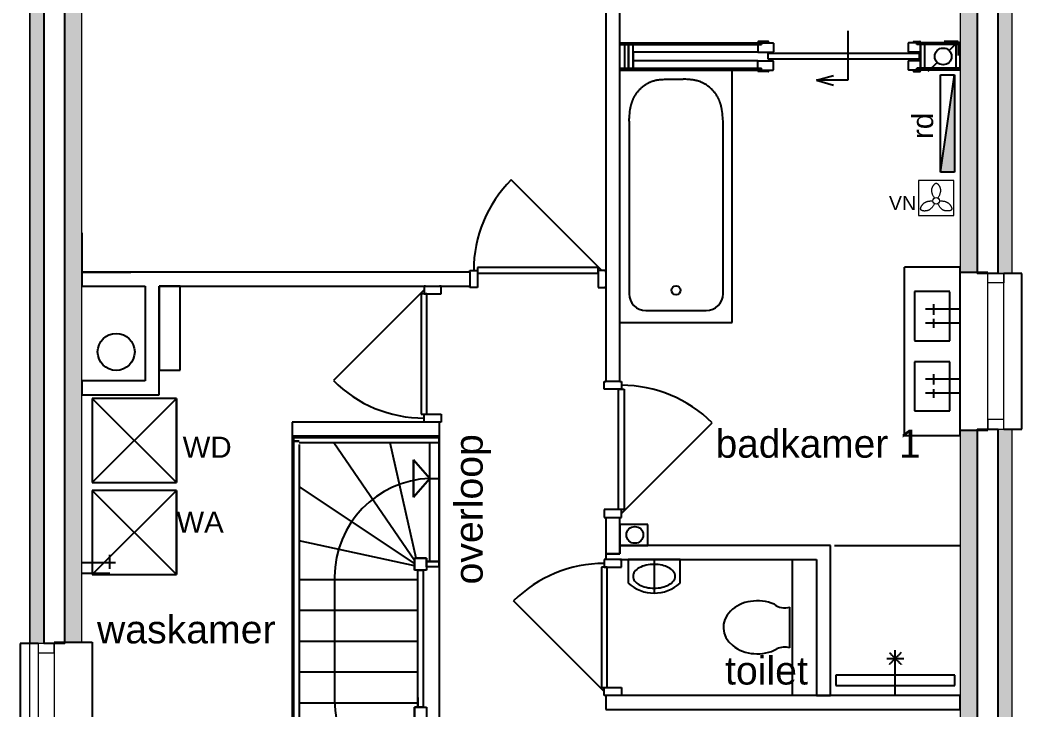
# Model space of a CAD drawing. Header units: millimetres. Extents: x 0 to 59350, y 0 to 29700.
# Drawn here: x 25315 to 28885, y 10711 to 13172 of the extents above; entities that cross this region are included whole.
import ezdxf

# ---------------------------------------------------------------- set-up
doc = ezdxf.new("R2010")
doc.units = ezdxf.units.MM
doc.linetypes.add('PUNKT2_S9', pattern=[1, 0, -1])
doc.linetypes.add('VERDECKT2_S2', pattern=[2.7, 2, -0.7])
doc.layers.add('LAYER1', color=1, linetype='Continuous', lineweight=18)
doc.layers.add('Standard', color=7, linetype='Continuous', lineweight=25)
for name, color, linetype in [('LAYER3', 1, 'Continuous'), ('LAYER4', 1, 'Continuous'), ('LAYER9', 1, 'Continuous')]:
    doc.layers.add(name, color=color, linetype=linetype)
doc.styles.add('ARIAL', font='arial.ttf')

# ---------------------------------------------------------------- blocks, each defined once
blk = doc.blocks.new('VN')
at = {"layer": 'Standard', "color": 7, "linetype": 'Continuous', "lineweight": 18}
for p, q in [((0, 2.5), (0, 0)), ((2.5, 2.5), (0, 2.5)), ((1.042, 2.126), (1.053, 2.145)), ((1.053, 2.145), (1.065, 2.163)), ((1.065, 2.163), (1.078, 2.181)), ((1.078, 2.181), (1.091, 2.198)), ((1.091, 2.198), (1.104, 2.215)), ((1.104, 2.215), (1.117, 2.231)), ((1.117, 2.231), (1.129, 2.243)), ((1.129, 2.243), (1.14, 2.254)), ((1.14, 2.254), (1.152, 2.265)), ((1.152, 2.265), (1.164, 2.275)), ((1.164, 2.275), (1.176, 2.283)), ((1.176, 2.283), (1.188, 2.291)), ((1.188, 2.291), (1.2, 2.297)), ((1.2, 2.297), (1.213, 2.303)), ((1.213, 2.303), (1.225, 2.306)), ((1.225, 2.306), (1.237, 2.309)), ((1.237, 2.309), (1.25, 2.31)), ((1.25, 2.31), (1.263, 2.31)), ((1.263, 2.31), (1.275, 2.308)), ((1.275, 2.308), (1.288, 2.304)), ((1.288, 2.304), (1.3, 2.299)), ((1.3, 2.299), (1.312, 2.293)), ((1.312, 2.293), (1.325, 2.286)), ((1.325, 2.286), (1.337, 2.278)), ((1.337, 2.278), (1.349, 2.269)), ((1.349, 2.269), (1.361, 2.258)), ((1.361, 2.258), (1.372, 2.247)), ((1.372, 2.247), (1.384, 2.235)), ((1.384, 2.235), (1.398, 2.22)), ((1.398, 2.22), (1.411, 2.203)), ((1.411, 2.203), (1.424, 2.185)), ((1.424, 2.185), (1.436, 2.167)), ((1.436, 2.167), (1.448, 2.148)), ((1.448, 2.148), (1.46, 2.129)), ((2.5, 0), (2.5, 2.5)), ((0.928, 1.794), (0.929, 1.816)), ((0.929, 1.772), (0.928, 1.794)), ((0.929, 1.816), (0.931, 1.838)), ((0.93, 1.749), (0.929, 1.772)), ((0.932, 1.727), (0.93, 1.749)), ((0.931, 1.838), (0.934, 1.861)), ((0.935, 1.704), (0.932, 1.727)), ((0.934, 1.861), (0.939, 1.883)), ((0.943, 1.667), (0.935, 1.704)), ((0.939, 1.883), (0.944, 1.905)), ((0.953, 1.628), (0.943, 1.667)), ((0.944, 1.905), (0.95, 1.928)), ((0.95, 1.928), (0.957, 1.95)), ((0.965, 1.589), (0.953, 1.628)), ((0.957, 1.95), (0.966, 1.974)), ((0.98, 1.547), (0.965, 1.589)), ((0.966, 1.974), (0.975, 1.997)), ((0.975, 1.997), (0.986, 2.021)), ((0.998, 1.504), (0.98, 1.547)), ((0.986, 2.021), (0.997, 2.045)), ((0.997, 2.045), (1.01, 2.07)), ((1.019, 1.46), (0.998, 1.504)), ((1.01, 2.07), (1.02, 2.089)), ((1.042, 1.412), (1.019, 1.46)), ((1.02, 2.089), (1.031, 2.107)), ((1.031, 2.107), (1.042, 2.126)), ((1.475, 1.455), (1.457, 1.415)), ((1.46, 2.129), (1.47, 2.11)), ((1.47, 2.11), (1.481, 2.09)), ((1.491, 1.494), (1.475, 1.455)), ((1.481, 2.09), (1.49, 2.07)), ((1.49, 2.07), (1.502, 2.043)), ((1.505, 1.534), (1.491, 1.494)), ((1.502, 2.043), (1.512, 2.016)), ((1.518, 1.574), (1.505, 1.534)), ((1.512, 2.016), (1.521, 1.99)), ((1.529, 1.614), (1.518, 1.574)), ((1.521, 1.99), (1.529, 1.963)), ((1.529, 1.963), (1.536, 1.937)), ((1.538, 1.655), (1.529, 1.614)), ((1.536, 1.937), (1.541, 1.911)), ((1.543, 1.68), (1.538, 1.655)), ((1.541, 1.911), (1.546, 1.885)), ((1.547, 1.705), (1.543, 1.68)), ((1.546, 1.885), (1.549, 1.859)), ((1.549, 1.731), (1.547, 1.705)), ((1.549, 1.859), (1.551, 1.833)), ((1.551, 1.756), (1.549, 1.731)), ((1.551, 1.833), (1.552, 1.807)), ((1.552, 1.782), (1.551, 1.756)), ((1.552, 1.807), (1.552, 1.782)), ((0.222, 0.711), (0.234, 0.73)), ((0.234, 0.73), (0.247, 0.748)), ((0.247, 0.748), (0.264, 0.771)), ((0.264, 0.771), (0.282, 0.794)), ((0.282, 0.794), (0.3, 0.815)), ((0.3, 0.815), (0.319, 0.835)), ((0.319, 0.835), (0.339, 0.854)), ((0.339, 0.854), (0.358, 0.871)), ((0.358, 0.871), (0.379, 0.888)), ((0.379, 0.888), (0.4, 0.904)), ((0.4, 0.904), (0.421, 0.919)), ((0.421, 0.919), (0.443, 0.932)), ((0.443, 0.932), (0.465, 0.945)), ((0.465, 0.945), (0.487, 0.957)), ((0.487, 0.957), (0.51, 0.968)), ((0.51, 0.968), (0.534, 0.979)), ((0.534, 0.979), (0.558, 0.988)), ((0.558, 0.988), (0.582, 0.997)), ((0.582, 0.997), (0.621, 1.009)), ((0.621, 1.009), (0.662, 1.02)), ((0.662, 1.02), (0.703, 1.029)), ((0.703, 1.029), (0.745, 1.036)), ((0.745, 1.036), (0.787, 1.042)), ((0.787, 1.042), (0.831, 1.047)), ((0.831, 1.047), (0.875, 1.05)), ((0.875, 1.05), (0.919, 1.053)), ((0.919, 1.053), (0.964, 1.054)), ((0.964, 1.054), (1.01, 1.055)), ((1.062, 0.725), (1.037, 0.688)), ((1.067, 1.363), (1.042, 1.412)), ((1.087, 0.762), (1.062, 0.725)), ((1.095, 1.311), (1.067, 1.363)), ((1.111, 0.801), (1.087, 0.762)), ((1.126, 1.255), (1.095, 1.311)), ((1.134, 0.84), (1.111, 0.801)), ((1.398, 0.785), (1.366, 0.84)), ((1.396, 1.295), (1.374, 1.255)), ((1.418, 1.335), (1.396, 1.295)), ((1.428, 0.735), (1.398, 0.785)), ((1.438, 1.375), (1.418, 1.335)), ((1.458, 0.687), (1.428, 0.735)), ((1.457, 1.415), (1.438, 1.375)), ((1.49, 1.055), (1.536, 1.054)), ((1.536, 1.054), (1.581, 1.053)), ((1.581, 1.053), (1.625, 1.05)), ((1.625, 1.05), (1.669, 1.047)), ((1.669, 1.047), (1.713, 1.042)), ((1.713, 1.042), (1.755, 1.036)), ((1.755, 1.036), (1.797, 1.029)), ((1.797, 1.029), (1.838, 1.02)), ((1.838, 1.02), (1.878, 1.01)), ((1.878, 1.01), (1.918, 0.997)), ((1.918, 0.997), (1.942, 0.989)), ((1.942, 0.989), (1.966, 0.979)), ((1.966, 0.979), (1.989, 0.969)), ((1.989, 0.969), (2.012, 0.958)), ((2.012, 0.958), (2.035, 0.946)), ((2.035, 0.946), (2.057, 0.933)), ((2.057, 0.933), (2.079, 0.919)), ((2.079, 0.919), (2.1, 0.905)), ((2.1, 0.905), (2.121, 0.889)), ((2.121, 0.889), (2.141, 0.872)), ((2.141, 0.872), (2.161, 0.854)), ((2.161, 0.854), (2.181, 0.835)), ((2.181, 0.835), (2.2, 0.815)), ((2.2, 0.815), (2.218, 0.794)), ((2.218, 0.794), (2.236, 0.771)), ((2.236, 0.771), (2.253, 0.748)), ((2.253, 0.748), (2.266, 0.73)), ((2.266, 0.73), (2.278, 0.711)), ((0, 0), (2.5, 0)), ((0.142, 0.483), (0.143, 0.497)), ((0.143, 0.469), (0.142, 0.483)), ((0.143, 0.497), (0.144, 0.512)), ((0.145, 0.456), (0.143, 0.469)), ((0.144, 0.512), (0.146, 0.527)), ((0.149, 0.443), (0.145, 0.456)), ((0.146, 0.527), (0.149, 0.543)), ((0.149, 0.543), (0.153, 0.558)), ((0.153, 0.431), (0.149, 0.443)), ((0.153, 0.558), (0.157, 0.574)), ((0.159, 0.42), (0.153, 0.431)), ((0.157, 0.574), (0.164, 0.594)), ((0.166, 0.409), (0.159, 0.42)), ((0.164, 0.594), (0.172, 0.614)), ((0.174, 0.4), (0.166, 0.409)), ((0.172, 0.614), (0.18, 0.634)), ((0.183, 0.39), (0.174, 0.4)), ((0.18, 0.634), (0.19, 0.653)), ((0.194, 0.382), (0.183, 0.39)), ((0.19, 0.653), (0.2, 0.673)), ((0.205, 0.374), (0.194, 0.382)), ((0.2, 0.673), (0.211, 0.692)), ((0.218, 0.367), (0.205, 0.374)), ((0.211, 0.692), (0.222, 0.711)), ((0.231, 0.361), (0.218, 0.367)), ((0.245, 0.355), (0.231, 0.361)), ((0.26, 0.35), (0.245, 0.355)), ((0.276, 0.345), (0.26, 0.35)), ((0.292, 0.341), (0.276, 0.345)), ((0.312, 0.337), (0.292, 0.341)), ((0.333, 0.334), (0.312, 0.337)), ((0.355, 0.332), (0.333, 0.334)), ((0.376, 0.33), (0.355, 0.332)), ((0.398, 0.329), (0.376, 0.33)), ((0.421, 0.329), (0.398, 0.329)), ((0.443, 0.329), (0.421, 0.329)), ((0.465, 0.33), (0.443, 0.329)), ((0.487, 0.332), (0.465, 0.33)), ((0.516, 0.335), (0.487, 0.332)), ((0.544, 0.34), (0.516, 0.335)), ((0.571, 0.345), (0.544, 0.34)), ((0.598, 0.352), (0.571, 0.345)), ((0.624, 0.359), (0.598, 0.352)), ((0.65, 0.367), (0.624, 0.359)), ((0.674, 0.376), (0.65, 0.367)), ((0.698, 0.387), (0.674, 0.376)), ((0.722, 0.398), (0.698, 0.387)), ((0.745, 0.41), (0.722, 0.398)), ((0.767, 0.422), (0.745, 0.41)), ((0.788, 0.436), (0.767, 0.422)), ((0.81, 0.45), (0.788, 0.436)), ((0.83, 0.465), (0.81, 0.45)), ((0.85, 0.481), (0.83, 0.465)), ((0.87, 0.498), (0.85, 0.481)), ((0.9, 0.526), (0.87, 0.498)), ((0.93, 0.555), (0.9, 0.526)), ((0.958, 0.587), (0.93, 0.555)), ((0.985, 0.619), (0.958, 0.587)), ((1.012, 0.653), (0.985, 0.619)), ((1.037, 0.688), (1.012, 0.653)), ((1.487, 0.644), (1.458, 0.687)), ((1.516, 0.604), (1.487, 0.644)), ((1.544, 0.567), (1.516, 0.604)), ((1.572, 0.533), (1.544, 0.567)), ((1.6, 0.502), (1.572, 0.533)), ((1.628, 0.474), (1.6, 0.502)), ((1.657, 0.449), (1.628, 0.474)), ((1.675, 0.435), (1.657, 0.449)), ((1.694, 0.422), (1.675, 0.435)), ((1.713, 0.41), (1.694, 0.422)), ((1.732, 0.399), (1.713, 0.41)), ((1.752, 0.388), (1.732, 0.399)), ((1.772, 0.379), (1.752, 0.388)), ((1.793, 0.371), (1.772, 0.379)), ((1.815, 0.363), (1.793, 0.371)), ((1.837, 0.357), (1.815, 0.363)), ((1.859, 0.351), (1.837, 0.357)), ((1.883, 0.346), (1.859, 0.351)), ((1.907, 0.342), (1.883, 0.346)), ((1.932, 0.338), (1.907, 0.342)), ((1.958, 0.336), (1.932, 0.338)), ((1.985, 0.334), (1.958, 0.336)), ((2.013, 0.332), (1.985, 0.334)), ((2.034, 0.332), (2.013, 0.332)), ((2.056, 0.331), (2.034, 0.332)), ((2.078, 0.332), (2.056, 0.331)), ((2.1, 0.332), (2.078, 0.332)), ((2.122, 0.334), (2.1, 0.332)), ((2.143, 0.335), (2.122, 0.334)), ((2.165, 0.338), (2.143, 0.335)), ((2.186, 0.341), (2.165, 0.338)), ((2.206, 0.345), (2.186, 0.341)), ((2.223, 0.349), (2.206, 0.345)), ((2.238, 0.353), (2.223, 0.349)), ((2.253, 0.358), (2.238, 0.353)), ((2.268, 0.363), (2.253, 0.358)), ((2.281, 0.369), (2.268, 0.363)), ((2.278, 0.711), (2.289, 0.692)), ((2.294, 0.376), (2.281, 0.369)), ((2.289, 0.692), (2.3, 0.672)), ((2.305, 0.383), (2.294, 0.376)), ((2.3, 0.672), (2.311, 0.653)), ((2.316, 0.391), (2.305, 0.383)), ((2.311, 0.653), (2.32, 0.633)), ((2.326, 0.4), (2.316, 0.391)), ((2.32, 0.633), (2.329, 0.613)), ((2.334, 0.41), (2.326, 0.4)), ((2.329, 0.613), (2.337, 0.593)), ((2.341, 0.42), (2.334, 0.41)), ((2.337, 0.593), (2.343, 0.573)), ((2.347, 0.431), (2.341, 0.42)), ((2.343, 0.573), (2.348, 0.557)), ((2.352, 0.443), (2.347, 0.431)), ((2.348, 0.557), (2.352, 0.542)), ((2.352, 0.542), (2.355, 0.526)), ((2.355, 0.455), (2.352, 0.443)), ((2.355, 0.526), (2.357, 0.511)), ((2.357, 0.469), (2.355, 0.455)), ((2.357, 0.511), (2.358, 0.496)), ((2.358, 0.482), (2.357, 0.469)), ((2.358, 0.496), (2.358, 0.482))]:
    blk.add_line(p, q, dxfattribs=at)
blk.add_circle((1.25, 1.05), 0.24, dxfattribs=at)
at = {"layer": 'Standard', "color": 7, "linetype": 'Continuous', "lineweight": 25, "insert": (-2.12, 0.4), "char_height": 1, "width": 2.36418, "attachment_point": 7, "style": 'ARIAL'}
blk.add_mtext('VN', dxfattribs=at)

msp = doc.modelspace()

# ---------------------------------------------------------------- hatches: boundary and pattern name
at = {"layer": 'Standard', "linetype": 'PUNKT2_S9', "lineweight": 18}
h = msp.add_hatch(color=59, dxfattribs=at)
h.paths.add_polyline_path([(25350, 13328.1), (25350, 10948.1), (25400, 10948.1), (25400, 13328.1)])
h.paths.add_polyline_path([(25350, 14538.1), (25350, 13883.1), (25400, 13883.1), (25400, 14538.1)])
h.paths.add_polyline_path([(25400, 7538.1), (25400, 8193.1), (25350, 8193.1), (25350, 7538.1)])
h.paths.add_polyline_path([(25350, 10393.1), (25350, 8748.1), (25400, 8748.1), (25400, 10393.1)])
h = msp.add_hatch(color=59, dxfattribs=at)
h.paths.add_polyline_path([(28850, 12268.1), (28850, 14538.1), (28800, 14488.1), (28800, 12268.1)])
h.paths.add_polyline_path([(28850, 10288.1), (28850, 11713.1), (28800, 11713.1), (28800, 10288.1)])
h.paths.add_polyline_path([(28850, 8193.1), (28800, 8193.1), (28800, 7588.1), (28850, 7538.1)])
h.paths.add_polyline_path([(28800, 9843.1), (28800, 8748.1), (28850, 8748.1), (28850, 9843.1)])
h = msp.add_hatch(color=9, dxfattribs=at)
h.paths.add_polyline_path([(25475, 13323.1), (25475, 10953.1), (25535, 10953.1), (25535, 13323.1)])
h.paths.add_polyline_path([(25475, 10388.1), (25475, 8753.1), (25535, 8753.1), (25535, 10388.1)])
h.paths.add_polyline_path([(25535, 7663.1), (25535, 8188.1), (25475, 8188.1), (25475, 7663.1)])
h.paths.add_polyline_path([(25475, 13888.1), (25535, 13888.1), (25535, 14413.1), (25475, 14413.1)])
h = msp.add_hatch(color=9, dxfattribs=at)
h.paths.add_polyline_path([(28725, 12273.1), (28725, 14413.1), (28665, 14353.1), (28665, 12273.1)])
h.paths.add_polyline_path([(28725, 8753.1), (28725, 9838.1), (28665, 9838.1), (28665, 8753.1)])
h.paths.add_polyline_path([(28665, 7723.1), (28725, 7663.1), (28725, 8188.1), (28665, 8188.1)])
h.paths.add_polyline_path([(28725, 11708.1), (28665, 11708.1), (28665, 10293.1), (28725, 10293.1)])
at = {"layer": 'Standard', "linetype": 'PUNKT2_S9', "lineweight": 25}
msp.add_hatch(color=8, dxfattribs=at).paths.add_polyline_path([(28594.5, 12628.8), (28644.5, 12628.8), (28644.5, 12975.7)])

# ---------------------------------------------------------------- linework, layer by layer
for p, q in [((25572, 11822), (25872, 11522)), ((25872, 11822), (25572, 11522)), ((25872, 11822), (25872, 11522)), ((25872, 11522), (25872, 11822)), ((25572, 11493.9), (25872, 11193.9)), ((25872, 11493.9), (25572, 11193.9)), ((25872, 11493.9), (25872, 11193.9)), ((25872, 11193.9), (25872, 11493.9))]:
    msp.add_line(p, q)
at = {"layer": 'LAYER1', "color": 1, "linetype": 'Continuous', "lineweight": -3}
for p, q in [((26720.7, 11244.6), (26433.3, 11664.1)), ((26727, 11252.4), (26633.5, 11664.1)), ((26775, 11240.6), (26775, 11664.1)), ((26807.5, 11664.1), (26807.5, 11240.6)), ((26717.5, 11603.9), (26717.5, 11470.1)), ((26775, 11537), (26717.5, 11603.9)), ((26717.5, 11603.9), (26775, 11537)), ((26717.5, 11470.1), (26717.5, 11603.9)), ((26717.5, 11470.1), (26775, 11537)), ((26775, 11537), (26717.5, 11470.1)), ((26720.7, 11233.4), (26309, 11507.8)), ((26720.7, 11225.6), (26309, 11314.4)), ((26728.4, 11252.4), (26720.7, 11252.4)), ((26720.7, 11252.4), (26720.7, 11225.6)), ((26739.7, 11252.4), (26720.7, 11252.4)), ((26720.7, 11252.4), (26720.7, 11233.4)), ((26747.5, 11252.4), (26720.7, 11252.4)), ((26720.7, 11252.4), (26720.7, 11244.6)), ((26720.7, 11246), (26720.7, 11209.9)), ((26763.2, 11252.4), (26727, 11252.4)), ((26763.2, 11240.6), (26763.2, 11252.4)), ((26795, 11240.6), (26763.2, 11240.6)), ((26807.5, 11240.6), (26775, 11240.6)), ((26732.5, 11175.6), (26309, 11175.6)), ((26435.9, 11185.6), (26435.9, 10745.6)), ((26732.5, 11065.6), (26309, 11065.6)), ((26732.5, 10955.6), (26309, 10955.6)), ((26732.5, 10845.6), (26309, 10845.6)), ((26732.5, 10755.6), (26732.5, 10721.4)), ((26732.5, 10735.6), (26309, 10735.6)), ((26720.7, 10721.4), (26720.7, 10685.2)), ((26732.5, 10721.4), (26720.7, 10721.4))]:
    msp.add_line(p, q, dxfattribs=at)
at = {"layer": 'LAYER3', "color": 3, "linetype": 'Continuous', "lineweight": -3}
for p, q in [((26290, 11670.1), (26290, 11683.1)), ((26290, 11683.1), (26807.5, 11683.1)), ((26807.5, 11683.1), (26807.5, 11664.1)), ((26309, 11670.1), (26290, 11670.1)), ((26290, 10261.1), (26290, 11670.1)), ((26290, 11670.1), (26309, 11670.1)), ((26807.5, 11664.1), (26309, 11664.1)), ((26309, 11658.1), (26309, 10261.1)), ((26732.5, 10721.4), (26732.5, 11209.9)), ((26732.5, 11209.9), (26751.5, 11209.9)), ((26751.5, 11209.9), (26751.5, 10721.4)), ((26763.2, 11221.6), (26763.2, 11240.6)), ((26763.2, 11240.6), (26807.5, 11240.6)), ((26807.5, 11221.6), (26763.2, 11221.6)), ((26807.5, 11240.6), (26807.5, 11221.6)), ((26751.5, 10721.4), (26732.5, 10721.4))]:
    msp.add_line(p, q, dxfattribs=at)
at = {"layer": 'LAYER4', "color": 4, "linetype": 'Continuous', "lineweight": -3}
for p, q in [((26720.7, 11209.9), (26720.7, 11252.4)), ((26720.7, 11252.4), (26763.2, 11252.4)), ((26763.2, 11252.4), (26763.2, 11209.9)), ((26763.2, 11209.9), (26720.7, 11209.9)), ((26720.7, 10678.9), (26720.7, 10721.4)), ((26720.7, 10721.4), (26763.2, 10721.4)), ((26763.2, 10721.4), (26763.2, 10678.9))]:
    msp.add_line(p, q, dxfattribs=at)
at = {"layer": 'LAYER9', "color": 8, "linetype": 'Continuous', "lineweight": -3}
msp.add_line((26775, 11537), (26807.5, 11537), dxfattribs=at)
for centre, start, end in [((26787.5, 11185.6), 92.0375, 180), ((26787.5, 10745.6), 180, 270)]:
    msp.add_arc(centre, 351.6, start, end, dxfattribs=at)
at = {"layer": 'Standard', "color": 61, "linetype": 'Continuous', "lineweight": 18}
msp.add_line((25350, 9178.1), (25350, 14473.1), dxfattribs=at)
at = {"layer": 'Standard', "color": 117, "linetype": 'Continuous', "lineweight": 18}
msp.add_line((25350, 9178.1), (25350, 14473.1), dxfattribs=at)
at = {"layer": 'Standard', "color": 36, "linetype": 'Continuous', "lineweight": 18}
for p, q in [((28800, 14488.1), (28800, 12268.1)), ((28850, 12268.1), (28850, 14428.1)), ((25350, 13328.1), (25350, 10948.1)), ((25400, 10948.1), (25400, 13328.1)), ((28820, 12268.1), (28800, 12268.1)), ((28850, 12268.1), (28820, 12268.1)), ((28800, 11713.1), (28820, 11713.1)), ((28800, 11713.1), (28800, 10288.1)), ((28820, 11713.1), (28850, 11713.1)), ((28850, 10288.1), (28850, 11713.1)), ((25380, 10948.1), (25350, 10948.1)), ((25400, 10948.1), (25380, 10948.1))]:
    msp.add_line(p, q, dxfattribs=at)
at = {"layer": 'Standard', "color": 7, "linetype": 'Continuous', "lineweight": -3}
for p, q in [((28800, 12268.1), (28800, 14488.1)), ((25400, 13328.1), (25400, 10948.1)), ((28657.3, 13094.9), (28607.3, 13094.9)), ((28625.4, 13063.1), (28657.3, 13094.9)), ((28657.3, 13094.9), (28657.3, 13044.9)), ((28551.2, 12988.8), (28583, 13020.7)), ((28594.5, 12975.7), (28644.5, 12975.7)), ((28594.5, 12628.8), (28594.5, 12975.7)), ((28594.5, 12628.8), (28644.5, 12975.7)), ((28644.5, 12975.7), (28644.5, 12628.8)), ((28644.5, 12628.8), (28594.5, 12628.8)), ((27388.4, 12278.6), (27065.2, 12601.8)), ((25535, 12413.1), (25535, 12273.1)), ((25535, 12273.1), (25710, 12273.1)), ((28800, 12268.1), (28782.5, 12268.1)), ((25886, 12223.1), (25811, 12223.1)), ((25811, 12223.1), (25811, 11923.1)), ((25886, 11923.1), (25886, 12223.1)), ((26754.5, 12209.1), (26431.3, 11886)), ((25811, 11923.1), (25886, 11923.1)), ((27457.9, 11412.1), (27781, 11735.3)), ((28782.5, 11713.1), (28800, 11713.1)), ((28800, 10288.1), (28800, 11713.1)), ((27452.4, 11373.1), (27452.4, 11298.1)), ((27552.4, 11373.1), (27452.4, 11373.1)), ((27552.4, 11298.1), (27552.4, 11373.1)), ((27452.4, 11298.1), (27552.4, 11298.1)), ((28067.4, 11248.1), (28152.4, 11248.1)), ((27396.9, 10777.1), (27073.7, 11100.3)), ((25417.5, 10948.1), (25400, 10948.1)), ((28646.2, 10835.6), (28221.2, 10835.6)), ((28221.2, 10835.6), (28221.2, 10798.1)), ((28646.2, 10798.1), (28646.2, 10835.6)), ((28221.2, 10798.1), (28646.2, 10798.1))]:
    msp.add_line(p, q, dxfattribs=at)
at = {"layer": 'Standard', "color": 51, "linetype": 'Continuous', "lineweight": -3}
for p, q in [((28725, 14413.1), (28725, 12273.1)), ((25475, 10953.1), (25475, 13323.1)), ((28665, 12273.1), (28763, 12273.1)), ((28665, 11708.1), (28665, 12273.1)), ((28725, 12273.1), (28725, 12268.1)), ((28763, 12268.1), (28725, 12268.1)), ((28782.5, 12268.1), (28763, 12268.1)), ((28725, 11713.1), (28763, 11713.1)), ((28725, 11713.1), (28725, 11708.1)), ((28763, 11713.1), (28782.5, 11713.1)), ((28763, 11708.1), (28665, 11708.1)), ((28725, 11708.1), (28725, 10293.1)), ((25437, 10948.1), (25417.5, 10948.1)), ((25437, 10953.1), (25535, 10953.1)), ((25475, 10948.1), (25437, 10948.1)), ((25475, 10948.1), (25475, 10953.1)), ((25535, 10953.1), (25572, 10953.1)), ((25572, 10953.1), (25572, 10388.1))]:
    msp.add_line(p, q, dxfattribs=at)
at = {"layer": 'Standard', "color": 253, "linetype": 'Continuous', "lineweight": 18}
for p, q in [((28725, 12273.1), (28725, 14413.1)), ((28665, 14353.1), (28665, 12273.1)), ((25475, 13323.1), (25475, 10953.1)), ((25535, 12273.1), (25535, 13323.1)), ((25535, 12223.1), (25535, 12273.1)), ((28725, 12273.1), (28665, 12273.1)), ((25535, 11884.6), (25535, 12223.1)), ((25535, 11834.6), (25535, 11884.6)), ((25535, 10953.1), (25535, 11834.6)), ((28665, 11708.1), (28665, 10763.1)), ((28665, 11708.1), (28725, 11708.1)), ((28725, 10293.1), (28725, 11708.1)), ((25535, 10953.1), (25475, 10953.1)), ((28665, 10763.1), (28665, 10713.1)), ((28665, 10713.1), (28665, 10293.1))]:
    msp.add_line(p, q, dxfattribs=at)
at = {"layer": 'Standard', "color": 255, "linetype": 'Continuous', "lineweight": -3}
for p, q in [((27402.4, 13953.1), (27402.4, 12273.1)), ((27452.4, 11883.1), (27452.4, 13953.1)), ((26917.4, 12273.1), (25535, 12273.1)), ((25535, 12273.1), (25535, 12223.1)), ((26917.4, 12273.1), (26917.4, 12248.1)), ((26917.4, 12248.1), (26917.4, 12223.1)), ((27402.4, 12273.1), (27402.4, 12223.1)), ((25535, 12223.1), (25761, 12223.1)), ((25761, 12223.1), (25761, 11884.6)), ((25811, 12223.1), (26760, 12223.1)), ((26760, 12223.1), (26810, 12223.1)), ((26810, 12223.1), (26917.4, 12223.1)), ((27402.4, 12223.1), (27402.4, 11883.1)), ((25761, 11884.6), (25535, 11884.6)), ((25535, 11884.6), (25535, 11834.6)), ((27427.4, 11883.1), (27402.4, 11883.1)), ((27452.4, 11883.1), (27427.4, 11883.1)), ((26760, 11738.1), (26285, 11738.1)), ((26285, 11738.1), (26285, 11688.1)), ((26810, 11738.1), (26760, 11738.1)), ((26810, 11688.1), (26810, 11738.1)), ((26285, 11688.1), (26810, 11688.1)), ((27402.4, 11398.1), (27427.4, 11398.1)), ((27402.4, 11398.1), (27402.4, 11268.1)), ((27427.4, 11398.1), (27452.4, 11398.1)), ((27452.4, 11268.1), (27452.4, 11398.1)), ((28202.5, 11298.1), (27452.4, 11298.1)), ((27452.4, 11298.1), (27452.4, 11268.1)), ((28202.5, 11248.1), (28202.5, 11298.1)), ((27402.4, 11268.1), (27402.4, 11248.1)), ((27452.4, 11268.1), (27402.4, 11268.1)), ((27402.4, 11268.1), (27452.4, 11268.1)), ((27427.4, 11248.1), (27402.4, 11248.1)), ((27452.4, 11248.1), (27427.4, 11248.1)), ((27452.4, 11248.1), (28152.5, 11248.1)), ((28152.5, 11248.1), (28152.5, 10763.1)), ((28202.5, 10763.1), (28202.5, 11248.1)), ((27452.4, 10763.1), (27402.4, 10763.1)), ((27402.4, 10763.1), (27402.4, 10713.1)), ((28665, 10763.1), (27452.4, 10763.1)), ((28152.5, 10763.1), (28202.5, 10763.1)), ((28665, 10713.1), (28665, 10763.1)), ((27402.4, 10713.1), (28665, 10713.1))]:
    msp.add_line(p, q, dxfattribs=at)
at = {"layer": 'Standard', "color": 1, "linetype": 'Continuous', "lineweight": -3}
for p, q in [((28264.9, 13132.9), (28264.9, 12956.9)), ((28152.5, 12956.9), (28213, 12974.2)), ((28264.9, 12956.9), (28152.5, 12956.9)), ((28152.5, 12956.9), (28213, 12939.6))]:
    msp.add_line(p, q, dxfattribs=at)
at = {"layer": 'Standard', "color": 30, "linetype": 'Continuous', "lineweight": -3}
for p, q in [((27452.4, 12993.1), (27452.4, 13090.6)), ((27452.4, 13090.6), (27943.9, 13090.6)), ((27452.4, 13084.4), (27956.9, 13084.4)), ((27468.4, 13084.4), (27468.4, 12999.4)), ((27483.4, 13084.4), (27483.4, 12999.4)), ((27483.4, 12999.4), (27483.4, 13084.4)), ((27499.4, 12999.4), (27499.4, 13084.4)), ((27944.4, 13094.4), (27944.4, 13090.6)), ((27944.4, 13090.6), (27998.1, 13090.6)), ((27944.4, 13084.4), (27944.4, 13057.4)), ((27980.6, 13095.6), (27945.6, 13095.6)), ((27956.9, 13090.6), (27956.9, 13084.4)), ((27981.9, 13090.6), (27981.9, 13094.4)), ((27999.4, 13089.4), (27999.4, 13058.4)), ((27999.4, 13089.4), (27999.4, 13058.6)), ((28480.4, 13058.4), (28480.4, 13089.4)), ((28510.6, 13090.6), (28481.6, 13090.6)), ((28497.9, 13090.6), (28497.9, 13094.4)), ((28499.1, 13095.6), (28521.6, 13095.6)), ((28510.4, 13084.4), (28510.4, 13090.6)), ((28665, 13090.6), (28510.4, 13090.6)), ((28665, 13084.4), (28510.4, 13084.4)), ((28522.9, 13094.4), (28522.9, 13090.6)), ((28522.9, 13057.1), (28522.9, 13084.4)), ((28522.9, 12999.4), (28522.9, 13084.4)), ((28522.9, 13084.4), (28522.9, 12999.4)), ((28538.9, 12999.4), (28538.9, 13084.4)), ((28649, 13084.4), (28649, 12999.4)), ((28665, 12993.1), (28665, 13090.6)), ((27452.4, 12999.4), (27452.4, 13053.6)), ((27483.4, 12999.4), (27483.4, 13053.6)), ((27944.4, 13057.4), (27499.4, 13057.4)), ((27499.4, 13053.6), (27499.4, 12999.4)), ((27944.4, 13057.4), (27998.1, 13057.4)), ((28520.4, 13051.9), (27980.4, 13051.9)), ((27980.4, 13031.9), (27980.4, 13051.9)), ((28520.4, 13031.9), (27980.4, 13031.9)), ((28522.9, 13057.1), (28481.6, 13057.1)), ((28520.4, 13031.9), (28520.4, 13051.9)), ((28520.4, 13031.9), (28520.4, 13051.9)), ((27452.4, 12999.4), (27956.9, 12999.4)), ((27944.4, 13026.4), (27499.4, 13026.4)), ((27944.4, 13026.4), (27998.1, 13026.4)), ((27944.4, 12999.4), (27944.4, 13026.4)), ((27956.9, 12993.1), (27956.9, 12999.4)), ((27999.4, 12994.4), (27999.4, 13025.4)), ((27999.4, 12994.4), (27999.4, 13025.1)), ((28480.4, 12994.4), (28480.4, 13025.4)), ((28522.9, 13026.6), (28481.6, 13026.6)), ((28510.4, 12993.1), (28510.4, 12999.4)), ((28665, 12999.4), (28510.4, 12999.4)), ((28522.9, 12999.4), (28522.9, 13026.6)), ((27452.4, 12993.1), (27943.9, 12993.1)), ((27944.4, 12993.1), (27998.1, 12993.1)), ((27944.4, 12989.4), (27944.4, 12993.1)), ((27980.6, 12988.1), (27945.6, 12988.1)), ((27981.9, 12993.1), (27981.9, 12989.4)), ((28510.6, 12993.1), (28481.6, 12993.1)), ((28497.9, 12993.1), (28497.9, 12989.4)), ((28499.1, 12988.1), (28521.6, 12988.1)), ((28665, 12993.1), (28510.4, 12993.1)), ((28522.9, 12989.4), (28522.9, 12993.1))]:
    msp.add_line(p, q, dxfattribs=at)
at = {"layer": 'Standard', "color": 5, "linetype": 'Continuous', "lineweight": -3}
for p, q in [((27852.4, 12993.1), (27452.4, 12993.1)), ((27452.4, 12093.1), (27452.4, 12993.1)), ((27592.8, 12959), (27594.6, 12959.2)), ((27594.6, 12959.2), (27596.4, 12959.4)), ((27596.4, 12959.4), (27601.5, 12959.8)), ((27601.5, 12959.8), (27606.6, 12960.1)), ((27606.6, 12960.1), (27611.8, 12960.3)), ((27611.8, 12960.3), (27617, 12960.5)), ((27617, 12960.5), (27622.2, 12960.5)), ((27622.2, 12960.5), (27627.4, 12960.6)), ((27627.4, 12960.6), (27677.4, 12960.6)), ((27682.1, 12960.4), (27677.4, 12960.6)), ((27686.8, 12960.2), (27682.1, 12960.4)), ((27691.6, 12960), (27686.8, 12960.2)), ((27696.3, 12959.7), (27691.6, 12960)), ((27701, 12959.3), (27696.3, 12959.7)), ((27705.7, 12958.9), (27701, 12959.3)), ((27852.4, 12093.1), (27852.4, 12993.1)), ((27522.2, 12923.1), (27523.6, 12924.6)), ((27523.6, 12924.6), (27525, 12926.1)), ((27525, 12926.1), (27526.5, 12927.5)), ((27526.5, 12927.5), (27527.9, 12928.9)), ((27527.9, 12928.9), (27529.4, 12930.3)), ((27529.4, 12930.3), (27530.9, 12931.7)), ((27530.9, 12931.7), (27532.5, 12933)), ((27532.5, 12933), (27534, 12934.3)), ((27534, 12934.3), (27535.6, 12935.6)), ((27535.6, 12935.6), (27537.2, 12936.9)), ((27537.2, 12936.9), (27538.8, 12938.1)), ((27538.8, 12938.1), (27540.4, 12939.3)), ((27540.4, 12939.3), (27542, 12940.5)), ((27542, 12940.5), (27543.7, 12941.6)), ((27543.7, 12941.6), (27545.4, 12942.7)), ((27545.4, 12942.7), (27547.1, 12943.8)), ((27547.1, 12943.8), (27548.8, 12944.8)), ((27548.8, 12944.8), (27550.5, 12945.8)), ((27550.5, 12945.8), (27552.2, 12946.8)), ((27552.2, 12946.8), (27554, 12947.8)), ((27554, 12947.8), (27555.7, 12948.7)), ((27555.7, 12948.7), (27557.5, 12949.5)), ((27557.5, 12949.5), (27559.3, 12950.4)), ((27559.3, 12950.4), (27561.1, 12951.1)), ((27561.1, 12951.1), (27562.9, 12951.9)), ((27562.9, 12951.9), (27564.8, 12952.6)), ((27564.8, 12952.6), (27566.6, 12953.3)), ((27566.6, 12953.3), (27568.3, 12953.9)), ((27568.3, 12953.9), (27570, 12954.4)), ((27570, 12954.4), (27571.7, 12954.9)), ((27571.7, 12954.9), (27573.4, 12955.4)), ((27573.4, 12955.4), (27575.1, 12955.9)), ((27575.1, 12955.9), (27576.9, 12956.3)), ((27576.9, 12956.3), (27578.6, 12956.7)), ((27578.6, 12956.7), (27580.4, 12957.1)), ((27580.4, 12957.1), (27582.1, 12957.4)), ((27582.1, 12957.4), (27583.9, 12957.8)), ((27583.9, 12957.8), (27585.6, 12958.1)), ((27585.6, 12958.1), (27587.4, 12958.3)), ((27587.4, 12958.3), (27589.2, 12958.6)), ((27589.2, 12958.6), (27591, 12958.8)), ((27591, 12958.8), (27592.8, 12959)), ((27707.5, 12958.6), (27705.7, 12958.9)), ((27709.4, 12958.4), (27707.5, 12958.6)), ((27711.3, 12958.2), (27709.4, 12958.4)), ((27713.1, 12957.9), (27711.3, 12958.2)), ((27715, 12957.6), (27713.1, 12957.9)), ((27716.8, 12957.3), (27715, 12957.6)), ((27718.6, 12957), (27716.8, 12957.3)), ((27720.5, 12956.6), (27718.6, 12957)), ((27722.3, 12956.2), (27720.5, 12956.6)), ((27724.1, 12955.8), (27722.3, 12956.2)), ((27726, 12955.4), (27724.1, 12955.8)), ((27727.8, 12954.9), (27726, 12955.4)), ((27729.6, 12954.4), (27727.8, 12954.9)), ((27731.4, 12953.9), (27729.6, 12954.4)), ((27733.2, 12953.3), (27731.4, 12953.9)), ((27735.2, 12952.6), (27733.2, 12953.3)), ((27737.2, 12951.9), (27735.2, 12952.6)), ((27739.3, 12951.1), (27737.2, 12951.9)), ((27741.3, 12950.3), (27739.3, 12951.1)), ((27743.3, 12949.4), (27741.3, 12950.3)), ((27745.2, 12948.5), (27743.3, 12949.4)), ((27747.2, 12947.6), (27745.2, 12948.5)), ((27749.2, 12946.6), (27747.2, 12947.6)), ((27751.1, 12945.6), (27749.2, 12946.6)), ((27753, 12944.6), (27751.1, 12945.6)), ((27754.9, 12943.5), (27753, 12944.6)), ((27756.8, 12942.4), (27754.9, 12943.5)), ((27758.7, 12941.2), (27756.8, 12942.4)), ((27760.5, 12940), (27758.7, 12941.2)), ((27762.4, 12938.8), (27760.5, 12940)), ((27764.2, 12937.5), (27762.4, 12938.8)), ((27766, 12936.2), (27764.2, 12937.5)), ((27767.8, 12934.9), (27766, 12936.2)), ((27769.5, 12933.6), (27767.8, 12934.9)), ((27771.2, 12932.2), (27769.5, 12933.6)), ((27772.9, 12930.8), (27771.2, 12932.2)), ((27774.6, 12929.3), (27772.9, 12930.8)), ((27776.1, 12928), (27774.6, 12929.3)), ((27777.6, 12926.6), (27776.1, 12928)), ((27779.1, 12925.2), (27777.6, 12926.6)), ((27780.6, 12923.8), (27779.1, 12925.2)), ((27782, 12922.3), (27780.6, 12923.8)), ((27498.4, 12886), (27499.2, 12887.9)), ((27499.2, 12887.9), (27500, 12889.7)), ((27500, 12889.7), (27500.8, 12891.5)), ((27500.8, 12891.5), (27501.7, 12893.3)), ((27501.7, 12893.3), (27502.5, 12895)), ((27502.5, 12895), (27503.5, 12896.8)), ((27503.5, 12896.8), (27504.4, 12898.6)), ((27504.4, 12898.6), (27505.4, 12900.3)), ((27505.4, 12900.3), (27506.4, 12902)), ((27506.4, 12902), (27507.5, 12903.8)), ((27507.5, 12903.8), (27508.6, 12905.5)), ((27508.6, 12905.5), (27509.7, 12907.2)), ((27509.7, 12907.2), (27510.8, 12908.8)), ((27510.8, 12908.8), (27512, 12910.5)), ((27512, 12910.5), (27513.2, 12912.1)), ((27513.2, 12912.1), (27514.4, 12913.8)), ((27514.4, 12913.8), (27515.6, 12915.4)), ((27515.6, 12915.4), (27516.9, 12917)), ((27516.9, 12917), (27518.2, 12918.5)), ((27518.2, 12918.5), (27519.5, 12920.1)), ((27519.5, 12920.1), (27520.9, 12921.6)), ((27520.9, 12921.6), (27522.2, 12923.1)), ((27783.4, 12920.9), (27782, 12922.3)), ((27784.8, 12919.4), (27783.4, 12920.9)), ((27786.1, 12917.9), (27784.8, 12919.4)), ((27787.5, 12916.3), (27786.1, 12917.9)), ((27788.8, 12914.8), (27787.5, 12916.3)), ((27790, 12913.2), (27788.8, 12914.8)), ((27791.3, 12911.7), (27790, 12913.2)), ((27792.5, 12910.1), (27791.3, 12911.7)), ((27793.7, 12908.4), (27792.5, 12910.1)), ((27794.9, 12906.8), (27793.7, 12908.4)), ((27796, 12905.2), (27794.9, 12906.8)), ((27797.1, 12903.5), (27796, 12905.2)), ((27798.2, 12901.8), (27797.1, 12903.5)), ((27799.2, 12900.1), (27798.2, 12901.8)), ((27800.2, 12898.4), (27799.2, 12900.1)), ((27801.2, 12896.7), (27800.2, 12898.4)), ((27802.2, 12895), (27801.2, 12896.7)), ((27803.1, 12893.2), (27802.2, 12895)), ((27804, 12891.5), (27803.1, 12893.2)), ((27804.8, 12889.8), (27804, 12891.5)), ((27805.6, 12888.1), (27804.8, 12889.8)), ((27806.3, 12886.4), (27805.6, 12888.1)), ((27488.2, 12845.2), (27489.2, 12852.1)), ((27489.2, 12852.1), (27489.5, 12854)), ((27489.5, 12854), (27489.9, 12855.9)), ((27489.9, 12855.9), (27490.2, 12857.9)), ((27490.2, 12857.9), (27490.6, 12859.8)), ((27490.6, 12859.8), (27491, 12861.7)), ((27491, 12861.7), (27491.4, 12863.6)), ((27491.4, 12863.6), (27491.9, 12865.5)), ((27491.9, 12865.5), (27492.3, 12867.4)), ((27492.3, 12867.4), (27492.8, 12869.3)), ((27492.8, 12869.3), (27493.4, 12871.2)), ((27493.4, 12871.2), (27493.9, 12873.1)), ((27493.9, 12873.1), (27494.5, 12875)), ((27494.5, 12875), (27495, 12876.8)), ((27495, 12876.8), (27495.7, 12878.7)), ((27495.7, 12878.7), (27496.3, 12880.5)), ((27496.3, 12880.5), (27497, 12882.4)), ((27497, 12882.4), (27497.7, 12884.2)), ((27497.7, 12884.2), (27498.4, 12886)), ((27807, 12884.6), (27806.3, 12886.4)), ((27807.7, 12882.9), (27807, 12884.6)), ((27808.4, 12881.2), (27807.7, 12882.9)), ((27809, 12879.4), (27808.4, 12881.2)), ((27809.6, 12877.7), (27809, 12879.4)), ((27810.2, 12875.9), (27809.6, 12877.7)), ((27810.8, 12874.1), (27810.2, 12875.9)), ((27811.3, 12872.3), (27810.8, 12874.1)), ((27811.8, 12870.6), (27811.3, 12872.3)), ((27812.3, 12868.8), (27811.8, 12870.6)), ((27812.8, 12867), (27812.3, 12868.8)), ((27813.2, 12865.1), (27812.8, 12867)), ((27813.6, 12863.3), (27813.2, 12865.1)), ((27814, 12861.5), (27813.6, 12863.3)), ((27814.4, 12859.7), (27814, 12861.5)), ((27814.8, 12857.8), (27814.4, 12859.7)), ((27815.1, 12856), (27814.8, 12857.8)), ((27815.4, 12854.1), (27815.1, 12856)), ((27815.7, 12852.3), (27815.4, 12854.1)), ((27816.8, 12845.4), (27815.7, 12852.3)), ((27484.9, 12810.6), (27485.4, 12817.6)), ((27485.4, 12817.6), (27486, 12824.5)), ((27486, 12824.5), (27486.6, 12831.5)), ((27486.6, 12831.5), (27487.3, 12838.4)), ((27487.3, 12838.4), (27488.2, 12845.2)), ((27817.6, 12838.6), (27816.8, 12845.4)), ((27818.3, 12831.6), (27817.6, 12838.6)), ((27818.9, 12824.6), (27818.3, 12831.6)), ((27819.4, 12817.6), (27818.9, 12824.6)), ((27819.9, 12810.6), (27819.4, 12817.6)), ((27484.9, 12810.6), (27484.9, 12195.6)), ((27819.9, 12195.6), (27819.9, 12810.6)), ((27544.9, 12135.6), (27759.9, 12135.6)), ((27452.4, 12093.1), (27852.4, 12093.1)), ((27481.8, 11248.1), (27481.8, 11163.1)), ((27666.8, 11163.1), (27666.8, 11248.1)), ((28067.4, 10763.1), (28067.4, 11248.1)), ((28057.8, 10933.4), (28057.8, 11077.8))]:
    msp.add_line(p, q, dxfattribs=at)
at = {"layer": 'Standard', "color": 131, "linetype": 'Continuous', "lineweight": 25}
for p, q in [((27374.4, 12288.6), (26945.4, 12288.6)), ((26945.4, 12288.6), (26945.4, 12268.6)), ((27374.4, 12268.6), (27374.4, 12288.6)), ((26917.4, 12273.1), (26917.4, 12278.6)), ((26917.4, 12278.6), (26945.4, 12278.6)), ((26945.4, 12278.6), (26945.4, 12217.6)), ((26945.4, 12268.6), (27374.4, 12268.6)), ((27402.4, 12278.6), (27374.4, 12278.6)), ((27374.4, 12278.6), (27374.4, 12217.6)), ((27402.4, 12273.1), (27402.4, 12278.6)), ((26760, 12223.1), (26754.5, 12223.1)), ((26754.5, 12223.1), (26754.5, 12195.1)), ((26815.5, 12223.1), (26810, 12223.1)), ((26815.5, 12195.1), (26815.5, 12223.1)), ((26917.4, 12217.6), (26917.4, 12223.1)), ((26945.4, 12217.6), (26917.4, 12217.6)), ((27374.4, 12217.6), (27402.4, 12217.6)), ((27402.4, 12217.6), (27402.4, 12223.1)), ((26744.5, 12195.1), (26744.5, 11766.1)), ((26764.5, 12195.1), (26744.5, 12195.1)), ((26754.5, 12195.1), (26815.5, 12195.1)), ((26764.5, 11766.1), (26764.5, 12195.1)), ((27396.9, 11855.1), (27396.9, 11883.1)), ((27396.9, 11883.1), (27402.4, 11883.1)), ((27457.9, 11855.1), (27396.9, 11855.1)), ((27447.9, 11426.1), (27447.9, 11855.1)), ((27447.9, 11855.1), (27467.9, 11855.1)), ((27452.4, 11883.1), (27457.9, 11883.1)), ((27457.9, 11883.1), (27457.9, 11855.1)), ((27467.9, 11855.1), (27467.9, 11426.1)), ((26744.5, 11766.1), (26764.5, 11766.1)), ((26754.5, 11738.1), (26754.5, 11766.1)), ((26754.5, 11766.1), (26815.5, 11766.1)), ((26815.5, 11766.1), (26815.5, 11738.1)), ((26760, 11738.1), (26754.5, 11738.1)), ((26815.5, 11738.1), (26810, 11738.1)), ((27457.9, 11426.1), (27396.9, 11426.1)), ((27396.9, 11426.1), (27396.9, 11398.1)), ((27467.9, 11426.1), (27447.9, 11426.1)), ((27457.9, 11398.1), (27457.9, 11426.1)), ((27396.9, 11398.1), (27402.4, 11398.1)), ((27452.4, 11398.1), (27457.9, 11398.1)), ((27402.4, 11248.1), (27396.9, 11248.1)), ((27396.9, 11248.1), (27396.9, 11220.1)), ((27457.9, 11248.1), (27452.4, 11248.1)), ((27457.9, 11220.1), (27457.9, 11248.1)), ((27386.9, 11220.1), (27386.9, 10791.1)), ((27406.9, 11220.1), (27386.9, 11220.1)), ((27396.9, 11220.1), (27457.9, 11220.1)), ((27406.9, 10791.1), (27406.9, 11220.1)), ((27386.9, 10791.1), (27406.9, 10791.1)), ((27396.9, 10763.1), (27396.9, 10791.1)), ((27396.9, 10791.1), (27457.9, 10791.1)), ((27457.9, 10791.1), (27457.9, 10763.1)), ((27402.4, 10763.1), (27396.9, 10763.1)), ((27457.9, 10763.1), (27452.4, 10763.1))]:
    msp.add_line(p, q, dxfattribs=at)
at = {"layer": 'Standard', "color": 5, "linetype": 'VERDECKT2_S2', "lineweight": -3}
for p, q in [((28665, 12290.6), (28465, 12290.6)), ((28465, 12290.6), (28465, 11690.6)), ((28665, 11690.6), (28665, 12290.6)), ((28627.5, 12203.1), (28502.5, 12203.1)), ((28502.5, 12203.1), (28502.5, 12028.1)), ((28627.5, 12028.1), (28627.5, 12203.1)), ((28665, 12140.6), (28541.8, 12140.6)), ((28570.1, 12158.9), (28570.1, 12120.5)), ((28570.1, 12105.6), (28570.1, 12073.2)), ((28665, 12090.6), (28541.8, 12090.6)), ((28502.5, 12028.1), (28627.5, 12028.1)), ((28627.5, 11953.1), (28502.5, 11953.1)), ((28502.5, 11953.1), (28502.5, 11778.1)), ((28627.5, 11778.1), (28627.5, 11953.1)), ((28665, 11890.6), (28541.8, 11890.6)), ((28570.1, 11908.9), (28570.1, 11870.5)), ((28570.1, 11855.6), (28570.1, 11823.2)), ((28665, 11840.6), (28541.8, 11840.6)), ((28502.5, 11778.1), (28627.5, 11778.1)), ((28465, 11690.6), (28665, 11690.6)), ((28217.5, 11298.1), (28665, 11298.1))]:
    msp.add_line(p, q, dxfattribs=at)
at = {"layer": 'Standard', "color": 2, "linetype": 'Continuous', "lineweight": 18}
for p, q in [((28763, 12234.6), (28763, 12268.1)), ((28763, 12268.1), (28820, 12268.1)), ((28763, 11713.1), (28763, 12268.1)), ((28820, 12268.1), (28820, 12234.6)), ((28820, 11713.1), (28820, 12268.1)), ((28820, 12234.6), (28763, 12234.6)), ((28820, 11746.6), (28763, 11746.6)), ((28763, 11746.6), (28763, 11713.1)), ((28820, 11713.1), (28820, 11746.6)), ((28763, 11713.1), (28820, 11713.1)), ((25380, 10948.1), (25380, 10914.6)), ((25437, 10948.1), (25380, 10948.1)), ((25380, 10948.1), (25380, 10393.1)), ((25437, 10914.6), (25437, 10948.1)), ((25437, 10948.1), (25437, 10393.1)), ((25380, 10914.6), (25437, 10914.6))]:
    msp.add_line(p, q, dxfattribs=at)
at = {"layer": 'Standard', "color": 117, "linetype": 'Continuous', "lineweight": -3}
for p, q in [((28885, 12268.1), (28820, 12268.1)), ((28885, 11713.1), (28885, 12268.1)), ((28820, 11713.1), (28885, 11713.1)), ((25315, 10948.1), (25315, 10393.1)), ((25380, 10948.1), (25315, 10948.1))]:
    msp.add_line(p, q, dxfattribs=at)
at = {"layer": 'Standard'}
for p, q in [((25811, 11834.6), (25811, 12223.1)), ((25535, 11834.6), (25761, 11834.6)), ((25872, 11822), (25572, 11822)), ((25572, 11822), (25572, 11522)), ((25761, 11834.6), (25811, 11834.6)), ((25572, 11522), (25872, 11522)), ((25872, 11493.9), (25572, 11493.9)), ((25572, 11493.9), (25572, 11193.9)), ((25635.1, 11214.4), (25635.1, 11264.1)), ((25535, 11236.8), (25654.9, 11236.8)), ((25635, 11197.9), (25535, 11197.9)), ((25572, 11193.9), (25872, 11193.9))]:
    msp.add_line(p, q, dxfattribs=at)
at = {"layer": 'Standard', "color": 1, "linetype": 'VERDECKT2_S2', "lineweight": -3}
for p, q in [((26810, 11688.1), (26285, 11688.1)), ((26285, 11688.1), (26285, 10243.1)), ((26810, 10243.1), (26810, 11688.1)), ((28433.7, 10763.1), (28433.7, 10924.9)), ((28403.7, 10894.9), (28463.7, 10894.9)), ((28412.5, 10916.2), (28454.9, 10873.7)), ((28454.9, 10916.2), (28412.5, 10873.7))]:
    msp.add_line(p, q, dxfattribs=at)
at = {"layer": 'Standard', "color": 4, "linetype": 'Continuous', "lineweight": -3}
for p, q in [((27666.8, 11248.1), (27481.8, 11248.1)), ((27574.3, 11248.1), (27574.3, 11128.1))]:
    msp.add_line(p, q, dxfattribs=at)
at = {"layer": 'Standard', "color": 7, "linetype": 'Continuous', "lineweight": -3}
for centre in [(28604.2, 13041.9), (27505.8, 11335.6)]:
    msp.add_circle(centre, 30, dxfattribs=at)
at = {"layer": 'Standard', "color": 5, "linetype": 'Continuous', "lineweight": -3}
msp.add_circle((27652.4, 12208.1), 16, dxfattribs=at)
at = {"layer": 'Standard', "color": 255, "linetype": 'Continuous', "lineweight": -3}
msp.add_circle((25657.5, 11988.1), 66, dxfattribs=at)
at = {"layer": 'Standard', "color": 30, "linetype": 'Continuous', "lineweight": -3}
for centre, start, end in [((27945.6, 13094.4), 90, 180), ((27980.6, 13094.4), 0, 90), ((27998.1, 13089.4), 0, 90), ((28481.6, 13089.4), 90, 180), ((28499.1, 13094.4), 90, 180), ((28521.6, 13094.4), 0, 90), ((27998.1, 13058.6), 270, 0), ((28481.6, 13058.4), 180, 270), ((27998.1, 13025.1), 0, 90), ((28481.6, 13025.4), 90, 180), ((27945.6, 12989.4), 180, 270), ((27980.6, 12989.4), 270, 0), ((27998.1, 12994.4), 270, 0), ((28481.6, 12994.4), 180, 270), ((28499.1, 12989.4), 180, 270), ((28521.6, 12989.4), 270, 0)]:
    msp.add_arc(centre, 1.25, start, end, dxfattribs=at)
at = {"layer": 'Standard', "color": 7, "linetype": 'Continuous', "lineweight": -3}
for centre, start, end in [((27388.4, 12278.6), 135, 180), ((26754.5, 12209.1), 225, 270), ((27457.9, 11412.1), 45, 90), ((27396.9, 10777.1), 90, 135)]:
    msp.add_arc(centre, 457, start, end, dxfattribs=at)
at = {"layer": 'Standard', "color": 5, "linetype": 'Continuous', "lineweight": -3}
for centre, radius, start, end in [((27544.9, 12195.6), 60, 180, 270), ((27759.9, 12195.6), 60, 270, 0), ((27545.1, 11173.5), 50.6, 118.1429, 142.4387), ((27565.5, 11138), 91.6, 102.5795, 118.9089), ((27573.9, 11105.1), 125.6, 89.8264, 103.0358), ((27574.7, 11105), 125.6, 76.9653, 90.1747), ((27583, 11138), 91.6, 61.0911, 77.4205), ((27603.4, 11173.5), 50.6, 37.5613, 61.857), ((27527, 11187.5), 27.8, 142.5731, 178.7386), ((27527, 11188.7), 27.8, 181.2614, 217.4269), ((27621.5, 11187.5), 27.8, 1.2457, 37.4112), ((27621.5, 11188.7), 27.8, 322.5888, 358.7543), ((27574.3, 11267.8), 139.7, 228.549, 311.451), ((27545.1, 11202.7), 50.6, 217.5613, 241.8571), ((27565.5, 11238.2), 91.6, 241.0911, 257.4205), ((27573.9, 11271.2), 125.6, 256.9642, 270.1736), ((27574.7, 11271.2), 125.6, 269.8253, 283.0347), ((27583, 11238.2), 91.6, 282.5795, 298.9089), ((27603.4, 11202.7), 50.6, 298.143, 322.4387)]:
    msp.add_arc(centre, radius, start, end, dxfattribs=at)
for centre, major_axis, ratio, start_param, end_param in [((27941.8, 11006.1), (-121, 0), 0.779971, 4.196708, 8.469459), ((28040.9, 11146.2), (0, 70.6), 0.979381, 2.535836, 3.388596), ((28040.9, 10865), (0, 70.6), 0.979381, 6.036182, 6.718777)]:
    msp.add_ellipse(centre, major_axis=major_axis, ratio=ratio, start_param=start_param, end_param=end_param, dxfattribs=at)

# ---------------------------------------------------------------- block references
at = {"xscale": 50, "yscale": 50, "zscale": 50}
msp.add_blockref('VN', (28516.9, 12474.2), dxfattribs=at)

# ---------------------------------------------------------------- texts
at = {"layer": 'Standard', "color": 7, "linetype": 'Continuous', "lineweight": -3, "insert": (28569.4, 12747.5), "char_height": 75, "width": 395.155, "attachment_point": 7, "rotation": 90, "style": 'ARIAL'}
msp.add_mtext('rd', dxfattribs=at)
at = {"layer": 'Standard', "color": 255, "linetype": 'Continuous', "lineweight": 18, "char_height": 100, "attachment_point": 7, "style": 'ARIAL'}
for s, insert, width in [('\\W0.99;badkamer\\~1', (27793.5, 11609.6), 791.363), ('\\W1.00;waskamer', (25589.1, 10947.4), 690.196)]:
    msp.add_mtext(s, dxfattribs=dict(at, insert=insert, width=width))
at = {"layer": 'Standard', "char_height": 75, "attachment_point": 7, "style": 'ARIAL'}
for s, insert, width in [('WD', (25894.4, 11610.9), 172.521), ('WA', (25872, 11343.9), 201.204)]:
    msp.add_mtext(s, dxfattribs=dict(at, insert=insert, width=width))
at = {"layer": 'Standard', "color": 255, "linetype": 'Continuous', "lineweight": 18, "insert": (26993.4, 11159), "char_height": 100, "width": 908.546, "attachment_point": 7, "rotation": 90, "style": 'ARIAL'}
msp.add_mtext('overloop', dxfattribs=at)
at = {"layer": 'Standard', "color": 7, "linetype": 'Continuous', "lineweight": -3, "insert": (27827, 10800.6), "char_height": 100, "width": 346.729, "attachment_point": 7, "style": 'ARIAL'}
msp.add_mtext('\\W1.00;toilet', dxfattribs=at)

doc.saveas('drawing.dxf')
